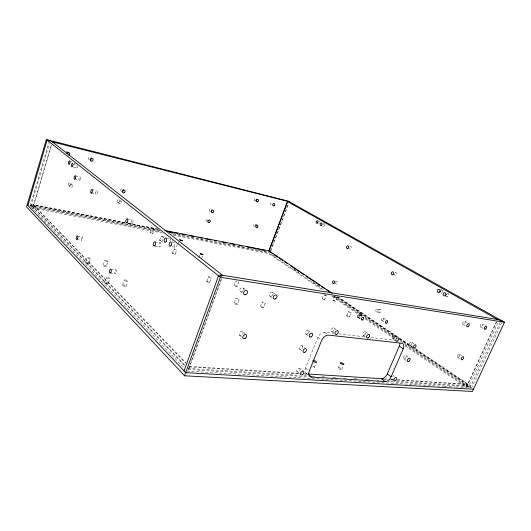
<?xml version="1.0" encoding="UTF-8"?>
<svg xmlns="http://www.w3.org/2000/svg" width="531" height="531" viewBox="0 0 531 531"><rect width="100%" height="100%" fill="white"/><g stroke="black" fill="none" stroke-linecap="round" stroke-linejoin="round"><path stroke-width="0.4" stroke-dasharray="2.65 1.99" d="M184.556 365.6L32.995 206.99L30.752 206.559L30.154 205.922L48.912 142.308M30.752 206.559L49.337 143.596M32.995 206.99L51.341 144.983M51.474 145.089L33.114 207.117L160.959 231.828M85.398 262.726L86.978 257.747M88.916 263.847A1.852 0.524 16.8 0 0 86.493 262.593A1.852 0.524 16.8 0 0 86.062 263.416A1.852 0.524 16.8 0 0 88.916 263.847L90.502 258.882A1.852 0.518 16.9 0 0 88.073 257.628A1.852 0.518 16.9 0 0 87.648 258.438A1.852 0.518 16.9 0 0 90.502 258.882M102.895 265.387L104.481 260.495M106.346 266.489A1.812 0.511 17.2 0 0 103.937 265.254A1.812 0.511 17.2 0 0 103.578 266.071A1.812 0.511 17.2 0 0 106.346 266.489L107.939 261.604A1.819 0.504 17.3 0 0 105.516 260.369A1.819 0.504 17.3 0 0 105.171 261.172A1.819 0.504 17.3 0 0 107.939 261.604M104.468 282.731L106.167 277.527M108.165 283.899A1.938 0.591 17.1 0 0 105.576 282.552A1.938 0.591 17.1 0 0 105.204 283.501A1.938 0.591 17.1 0 0 108.165 283.899L109.864 278.702A1.938 0.577 17.2 0 0 107.275 277.355A1.938 0.577 17.2 0 0 106.91 278.284A1.938 0.577 17.2 0 0 109.864 278.702M122.568 285.2L124.267 280.083M126.186 286.348L127.891 281.238M150.107 232.452L151.415 228.556L152.842 228.695L154.109 229.452L152.802 233.341L150.107 232.452L152.802 233.341M159.672 240.264L161.019 236.288L162.459 236.421L163.774 237.198L162.42 241.174M172.442 253.121L173.869 248.993M178.303 243.709L178.841 242.149M175.303 254.057L176.73 249.935M198.826 257.727L199.775 255.053M201.594 258.637L202.782 255.292M206.705 281.297L208.285 276.897M209.758 282.286L211.345 277.886M221.732 278.656L188.558 369.788L188.286 369.503L221.427 278.417M234.138 285.359L235.711 281.085M237.032 286.521A1.566 0.405 20.2 0 0 235.12 285.379A1.566 0.405 20.2 0 0 234.602 285.924A1.566 0.405 20.2 0 0 237.032 286.521L238.611 282.246A1.573 0.398 20.3 0 0 236.693 281.111A1.573 0.398 20.3 0 0 236.182 281.649A1.573 0.398 20.3 0 0 238.611 282.246M234.257 303.115L235.963 298.508M237.39 304.382A1.699 0.478 20.4 0 0 235.319 303.101A1.699 0.478 20.4 0 0 234.755 303.765A1.699 0.478 20.4 0 0 237.39 304.382L239.109 299.776A1.706 0.465 20.4 0 0 237.025 298.502A1.706 0.465 20.4 0 0 236.468 299.152A1.706 0.465 20.4 0 0 239.109 299.776M270.279 251.216L288.267 203.426M270.837 250.917L288.486 204.05M260.369 306.599L262.075 302.126M263.436 307.834A1.653 0.451 20.9 0 0 261.358 306.579A1.653 0.451 20.9 0 0 260.913 307.237A1.653 0.451 20.9 0 0 263.436 307.834L265.142 303.36A1.659 0.438 20.9 0 0 263.057 302.112A1.659 0.438 20.9 0 0 262.619 302.756A1.659 0.438 20.9 0 0 265.142 303.36M324.156 294.705L326.353 295.82L324.574 299.769L322.164 298.721L323.764 294.705M306.739 373.718A6.253 4.109 -51.4 0 1 305.504 368.162L317.896 337.404A6.306 4.202 -53.2 0 1 324.72 332.26L333.74 333.282M396.451 337.397L335.937 296.663L336.561 296.982L337.145 297.506L335.605 301.316L333.295 300.639L332.977 300.267L334.53 296.557M314.398 367.386L316.204 362.938M346.736 315.633L348.369 311.637M349.511 316.748L351.15 312.746M357.682 317.126L359.314 313.184M338.28 367.923L339.767 364.332M362.062 314.279L360.43 318.222A1.48 0.345 22.6 0 1 358.438 317.77A1.48 0.345 22.6 0 1 358.206 317.053A1.48 0.345 22.6 0 1 360.39 318.115M341.831 369.37L343.318 365.779M496.352 321.7L466.596 386.468L388.141 381.683M405.053 344.891L466.915 386.681L496.691 321.892M497.832 322.875L468.428 386.774L466.915 386.681M500.229 322.33L470.028 387.849L399.305 340.159M501.709 322.563L471.541 387.942L467.545 387.703M163.774 237.198L161.019 236.288M154.109 229.452L151.415 228.556M337.145 297.506L334.643 296.683M332.977 300.267L335.605 301.316M326.353 295.82L323.691 294.765M322.151 298.621L324.806 299.683M187.005 371.063L443.544 386.283M444.374 386.329L455.133 386.966M455.956 387.013L466.716 387.657M187.954 368.448L299.637 375.371M303.778 375.629L307.914 375.882M312.049 376.14L315.361 376.346M321.978 376.758L326.114 377.01M332.731 377.422L336.866 377.68M343.484 378.092L347.619 378.344M354.237 378.756L358.379 379.015M365.819 379.473L369.131 379.678M376.579 380.143L379.884 380.349M389.814 380.959L393.119 381.165M396.431 381.371L470.884 385.984L415.182 348.601M188.286 369.503L308.856 376.851M189.228 366.901L299.033 373.89M304.814 374.255L307.29 374.415M383.243 379.247L387.371 379.506M390.67 379.718L393.146 379.877M397.274 380.136L467.453 384.603L414.572 349.053M189.421 366.383L302.026 373.605M302.856 373.658L306.991 373.924M384.822 378.922L387.305 379.081M390.617 379.293L393.106 379.453M397.241 379.718L467.619 384.232L415.415 349.166M338.665 333.846L365.733 336.919M370.658 337.484L395.27 340.278M109.97 273.053L115.234 273.817M376.645 311.969L379.632 312.401M110.713 269.177L115.97 269.967A1.965 0.936 -81.1 0 1 116.203 273.093A1.965 0.936 -81.1 0 1 114.636 272.622A1.965 0.936 -81.1 0 1 115.97 269.967M377.222 309.049A1.487 1.122 -82.5 0 1 377.74 311.471A1.487 1.122 -82.5 0 1 375.848 311.007A1.487 1.122 -82.5 0 1 377.222 309.049L380.203 309.5A1.48 1.122 -82.6 0 1 380.72 311.909A1.48 1.122 -82.6 0 1 378.829 311.445A1.48 1.122 -82.6 0 1 380.203 309.5M76.71 239.501L81.668 240.357M77.387 235.963L82.338 236.833A1.792 0.783 -80 0 1 82.491 239.634A1.792 0.783 -80 0 1 81.177 239.308A1.792 0.783 -80 0 1 82.338 236.833M335.234 281.091L336.7 281.344A1.381 0.976 -80.3 0 1 337.132 283.561A1.381 0.976 -80.3 0 1 335.479 283.202A1.381 0.976 -80.3 0 1 336.7 281.344M154.786 246.145L159.479 246.981M172.303 246.749L175.482 247.327M445.675 296.159L447.162 296.431M154.806 241.791L160.289 242.793A2.131 1.102 -79.8 0 1 160.621 246.138A2.131 1.102 -79.8 0 1 158.756 245.727A2.131 1.102 -79.8 0 1 160.289 242.793M172.336 242.262L174.726 242.707M166.608 238.173L169.774 238.764M440.458 289.687L441.945 289.972A1.6 1.308 -79.2 0 0 441.268 290.052M32.238 207.999L163.01 233.155M173.564 235.187L268.6 253.466L322.815 290.172M29.623 205.205L159.585 230.461M179.08 234.251L180.706 234.563M240.808 246.245L243.244 246.716M30.154 205.922L160.05 231.098M173.046 233.613L208.769 240.536M209.579 240.696L232.312 245.103M233.122 245.262L246.112 247.778M246.922 247.937L249.358 248.408M250.174 248.561L256.665 249.822M257.482 249.982L259.918 250.453M260.728 250.612L263.164 251.083M263.973 251.236L268.036 252.026M269.695 252.756L268.281 252.484L324.64 290.563M173.179 234.184L268.454 252.597M126.411 222.794L131.675 223.823M124.865 222.516L30.685 204.11L185.1 365.461M128.11 223.153L156.526 228.702M124.964 222.748L33.758 204.939L185.969 362.812M128.217 223.378L158.351 229.266M124.858 223.08L33.652 205.298L185.784 363.323M128.11 223.71L158.245 229.584M127.168 218.852L132.425 219.9M91.213 193.178L96.171 194.253M91.896 189.58L96.854 190.669M74.599 179.206L79.411 180.288M75.249 175.774L80.062 176.869M73.497 167.139L76.676 167.889M322.297 225.881L323.737 226.219M74.141 163.754L75.727 164.132M69.561 160.973L72.714 161.736M169.867 236.083L170.517 236.341M482.367 323.877A1.772 0.982 -57.8 0 1 481.624 326.585A1.772 0.982 -57.8 0 1 480.223 325.622A1.772 0.982 -57.8 0 1 482.367 323.877L484.405 325.058M480.442 326.85L483.157 328.43M464.944 321.248A1.812 1.035 -57.6 0 1 464.213 324.029A1.812 1.035 -57.6 0 1 462.727 323.027A1.812 1.035 -57.6 0 1 464.944 321.248L466.981 322.45M254.694 200.479L256.778 201.72M462.979 324.295L465.694 325.901M255.484 224.062L257.542 225.376M459.448 354.23L462.089 355.916M457.53 357.197L460.158 358.89M383.375 317.996L387.384 320.631M381.762 320.518L385.765 323.167M411.651 342.203L415.62 344.838M338.154 296.915L398.675 337.53M399.365 337.988L412.428 346.756M337.099 296.563L396.863 336.707M399.611 338.552L411.976 346.856M409.607 345.382L413.563 348.044M394.354 335.247L398.323 337.908M336.973 296.882L396.717 337.046M399.465 338.897L413.888 348.588M399.412 339.389L473.466 389.236M272.967 254.96L276.399 257.276M293.563 268.852L299.059 272.556M313.476 282.28L319.655 286.448M334.079 296.172L395.874 337.842M332.891 296.132L362.441 316.098M365.189 317.956L395.429 338.386M359.414 314.651L363.39 317.346M331.742 296.218L361.936 316.662M365.368 318.985L394.878 338.964M405.173 345.933L466.941 387.749M392.263 338.512L396.219 341.201M357.755 317.246L361.724 319.954M405.817 355.624L409.733 358.325M365.228 331.749L368.507 334.039M403.786 358.79L407.689 361.511M363.065 335.141L366.987 337.908M333.88 327.992L337.769 330.82M393.053 375.251L394.327 376.187M331.649 331.517L334.875 333.886M391.652 378.882L394.201 380.773M272.536 292.216L275.078 294.108M324.72 332.26L327.926 334.649M270.106 296.072L272.011 297.506M317.896 337.404L321.72 340.318M308.219 330.455L312.036 333.368M305.637 333.826L309.434 336.767M243.377 288.041L245.242 289.488M240.151 291.466L242.003 292.933M119.482 199.955A1.454 1.281 -48.9 0 1 118.725 202.304A1.454 1.281 -48.9 0 1 117.172 200.711A1.454 1.281 -48.9 0 1 119.482 199.955L121.227 201.349A1.46 1.288 -48.9 0 1 120.464 203.705A1.46 1.288 -48.9 0 1 118.911 202.105A1.46 1.288 -48.9 0 1 121.227 201.349M302.438 345.94A2.137 1.44 -51.9 0 1 301.123 349.219A2.137 1.44 -51.9 0 1 299.431 347.354A2.137 1.44 -51.9 0 1 302.438 345.94L304.94 347.938M117.437 202.026L119.176 203.426M299.564 349.073L303.301 352.099M305.504 368.162L309.208 371.242M305.863 373.101L307.097 374.129M299.842 368.494A2.111 1.401 -50.8 0 1 298.548 371.707A2.111 1.401 -50.8 0 1 296.875 369.941A2.111 1.401 -50.8 0 1 299.842 368.494L303.526 371.594M297.002 371.607L300.679 374.727M70.683 183.348L72.289 184.728M242.707 331.782A2.297 1.659 -49.5 0 1 241.359 335.326A2.297 1.659 -49.5 0 1 239.342 333.269A2.297 1.659 -49.5 0 1 242.707 331.782L245.116 333.866M68.519 185.511L70.112 186.905M239.574 335.141L241.373 336.714M31.289 207.123L183.587 367.459M319.31 223.704A1.327 0.896 -76 0 1 319.045 222.854M319.33 221.878A1.327 0.896 -76 0 1 319.987 221.347M324.474 223.67A1.341 0.909 -76 0 1 324.653 225.668A1.341 0.909 -76 0 1 323.173 225.748M323.187 224.454A1.341 0.909 -76 0 1 324.003 223.611M442.27 290.092A1.6 1.308 -79.2 0 1 442.323 292.833M442.011 293.026A1.6 1.308 -79.2 0 1 440.723 292.767M447.102 293.344A1.613 1.334 -79.5 0 1 448.682 294.035A1.613 1.334 -79.5 0 1 448.277 296.072A1.613 1.334 -79.5 0 1 446.558 296.086M349.743 246.968A1.401 1.002 -77 0 1 351.303 246.849A1.401 1.002 -77 0 1 350.891 248.953A1.401 1.002 -77 0 1 349.471 248.342M394.891 272.675A1.5 1.148 -78.3 0 1 396.577 273.2A1.5 1.148 -78.3 0 1 395.701 275.29A1.5 1.148 -78.3 0 1 394.321 274.036M120.749 190.861A1.46 1.294 -50.9 0 1 122.993 189.063M210.455 211.338A1.341 1.089 -56.6 0 1 209.579 209.665A1.341 1.089 -56.6 0 1 211.517 209.114M206.957 221.248A1.334 1.082 -55.4 0 1 206.081 219.602A1.334 1.082 -55.4 0 1 208.019 219.037M271.414 204.594A1.274 0.976 -60 0 1 270.691 202.995A1.274 0.976 -60 0 1 272.456 202.484M255.497 200.545A1.301 1.016 -59.8 0 1 254.329 199.961A1.301 1.016 -59.8 0 1 254.893 198.408A1.301 1.016 -59.8 0 1 256.261 198.455M254.926 226.272A1.274 0.982 -57.5 0 1 253.752 225.642A1.274 0.982 -57.5 0 1 254.508 224.102A1.274 0.982 -57.5 0 1 255.809 224.467M88.889 159.499A1.527 1.407 -51.2 0 1 88.989 157.408A1.527 1.407 -51.2 0 1 91.047 157.349M65.904 151.348A1.56 1.467 -46.3 0 1 67.417 151.308M242.966 291.054A2.363 1.766 -52 0 1 239.786 290.749A2.363 1.766 -52 0 1 242.222 287.596A2.363 1.766 -52 0 1 243.337 290.57M392.635 376.446A1.885 1.128 -53.9 0 1 392.409 376.871M74.738 163.402A1.706 0.704 -77.8 0 1 74.426 164.67M74.048 165.26A1.706 0.704 -77.8 0 1 73.656 165.46M77.772 165.811A1.719 0.71 -77.9 0 1 76.583 167.869A1.719 0.71 -77.9 0 1 76.537 165.314M172.124 240.337A2.177 1.148 -79.5 0 1 172.071 241.439M169.82 240.968A2.177 1.148 -79.5 0 1 170.736 239.235M177.108 244.293A2.204 1.175 -79.7 0 1 176.013 247.227A2.204 1.175 -79.7 0 1 174.679 245.674A2.204 1.175 -79.7 0 1 176.007 243.012M312.752 366.045A1.971 0.624 22.9 0 1 314.359 367.465A1.971 0.624 22.9 0 1 311.923 367.027M69.541 185.89A1.533 1.407 -41.4 0 0 70.908 183.64A1.533 1.407 -41.4 0 0 68.346 183.759A1.533 1.407 -41.4 0 0 69.541 185.89M71.141 187.284A1.54 1.414 -41.7 0 0 72.515 185.02A1.54 1.414 -41.7 0 0 69.946 185.146A1.54 1.414 -41.7 0 0 71.141 187.284M382.572 320.492A1.5 0.949 -56 0 0 383.561 318.162A1.5 0.949 -56 0 0 381.57 319.118A1.5 0.949 -56 0 0 382.572 320.492M358.617 317.219A1.54 1.002 -55.5 0 0 359.606 314.823A1.54 1.002 -55.5 0 0 357.522 315.799A1.54 1.002 -55.5 0 0 358.617 317.219M410.602 345.323A1.892 1.135 -55.7 0 0 411.87 342.402A1.892 1.135 -55.7 0 0 409.414 343.657A1.892 1.135 -55.7 0 0 410.602 345.323M404.781 358.71A1.885 1.128 -55 0 0 406.042 355.816A1.885 1.128 -55 0 0 403.58 357.091A1.885 1.128 -55 0 0 404.781 358.71M307.19 334.006A2.144 1.46 -52.9 0 0 308.524 330.687A2.144 1.46 -52.9 0 0 305.511 332.081A2.144 1.46 -52.9 0 0 307.19 334.006M271.5 296.066A2.283 1.659 -53.3 0 0 272.874 292.481A2.283 1.659 -53.3 0 0 269.582 293.882A2.283 1.659 -53.3 0 0 271.5 296.066M458.406 357.124A1.766 0.989 -56.3 0 0 459.634 354.416A1.766 0.989 -56.3 0 0 457.423 355.604A1.766 0.989 -56.3 0 0 458.406 357.124M393.298 338.453A1.945 1.195 -55.5 0 0 394.586 335.453A1.945 1.195 -55.5 0 0 392.031 336.727A1.945 1.195 -55.5 0 0 393.298 338.453M364.18 335.088A2.011 1.288 -54.8 0 0 365.481 331.968A2.011 1.288 -54.8 0 0 362.773 333.282A2.011 1.288 -54.8 0 0 364.18 335.088M332.844 331.463A2.091 1.387 -54 0 0 334.165 328.224A2.091 1.387 -54 0 0 331.284 329.578A2.091 1.387 -54 0 0 332.844 331.463M80.022 179.843A1.739 0.73 -78.2 0 0 80.234 176.949A1.739 0.73 -78.2 0 0 78.946 178.954A1.739 0.73 -78.2 0 0 80.022 179.843M132.465 223.372A1.998 0.969 -79.1 0 0 132.664 220.013A1.998 0.969 -79.1 0 0 131.038 222.204A1.998 0.969 -79.1 0 0 132.465 223.372M96.841 193.802A1.825 0.803 -78.4 0 0 97.047 190.755A1.825 0.803 -78.4 0 0 95.653 192.826A1.825 0.803 -78.4 0 0 96.841 193.802M359.686 313.595A1.48 0.339 22.6 0 0 362.003 314.352A1.48 0.339 22.6 0 0 360.37 313.257A1.48 0.339 22.6 0 0 359.686 313.595M347.095 316.051A1.5 0.358 22.5 0 0 349.444 316.821A1.5 0.358 22.5 0 0 347.825 315.699A1.5 0.358 22.5 0 0 347.095 316.051M160.03 240.636A1.447 0.339 18.7 0 0 162.353 241.247A1.447 0.339 18.7 0 0 160.747 240.277A1.447 0.339 18.7 0 0 160.03 240.636M172.834 253.526A1.507 0.365 18.9 0 0 175.243 254.137A1.507 0.365 18.9 0 0 173.537 253.108A1.507 0.365 18.9 0 0 172.834 253.526M207.17 281.769A1.613 0.425 19.7 0 0 209.712 282.392A1.613 0.425 19.7 0 0 207.807 281.218A1.613 0.425 19.7 0 0 207.17 281.769M338.725 368.554A1.918 0.584 23.4 0 0 341.745 369.496A1.918 0.584 23.4 0 0 339.694 367.89A1.918 0.584 23.4 0 0 338.725 368.554M122.98 285.751A1.898 0.571 17.6 0 0 126.079 286.468A1.898 0.571 17.6 0 0 124.068 285.094A1.898 0.571 17.6 0 0 122.98 285.751M348.734 312.049A1.5 0.352 22.4 0 0 351.091 312.819A1.5 0.352 22.4 0 0 349.464 311.71A1.5 0.352 22.4 0 0 348.734 312.049M174.261 249.391A1.507 0.358 19 0 0 176.67 250.015A1.507 0.358 19 0 0 174.958 248.993A1.507 0.358 19 0 0 174.261 249.391M208.756 277.361A1.62 0.418 19.7 0 0 211.298 277.992A1.62 0.418 19.7 0 0 209.387 276.824A1.62 0.418 19.7 0 0 208.756 277.361M124.679 280.633A1.898 0.558 17.7 0 0 127.785 281.357A1.898 0.558 17.7 0 0 125.767 279.996A1.898 0.558 17.7 0 0 124.679 280.633"/><path stroke-width="0.8" d="M46.35 139.534L26.55 206.911L184.569 375.789L472.431 391.466L504.45 322.204L288.28 201.143L46.35 139.534L220.372 277.262L504.45 322.204M27.904 205.49L47.12 140.144L49.376 140.715L52.284 141.804L222.867 275.543L219.947 275.071L221.473 276.273L218.533 275.808L184.051 370.884M184.569 375.789L220.372 277.262M268.859 250.937L287.437 201.528L497.733 319.629L502.399 321.056M287.616 201.627L268.985 251.176L273.107 253.944M385.148 381.557L311.531 377.076A6.292 4.109 -51.4 0 1 309.208 371.242L321.72 340.318A6.345 4.202 -53.2 0 1 328.57 335.127L401.682 343.232A5.808 3.518 -55.2 0 1 403.228 348.794L391.128 376.764A5.748 3.451 -53.8 0 1 385.148 381.557L381.338 378.696A5.715 3.458 -53.8 0 0 387.291 373.93L399.292 346.099A5.768 3.525 -55.2 0 0 399.889 343.491M473.466 389.236L185.711 372.643L27.187 204.734M307.841 373.983L383.17 378.815M222.562 275.304L497.394 319.436M164.862 230.534L269.091 250.891L332.293 293.338M168.015 231.489L172.084 232.286M173.71 232.605L177.785 233.394M181.854 234.191L185.93 234.981M189.998 235.777L194.074 236.567M198.143 237.364L202.211 238.16M206.287 238.95L210.356 239.746M214.431 240.536L216.057 240.855M222.569 242.123L226.644 242.919M230.713 243.716L234.788 244.506M238.857 245.302L240.483 245.621M247.001 246.888L251.07 247.678M252.703 247.997L259.214 249.271M260.847 249.583L264.916 250.38M52.416 141.91L289.355 201.74M274.481 254.867L277.912 257.177M279.286 258.099L282.724 260.409M284.782 261.79L287.53 263.641M290.278 265.487L299.205 271.487M300.579 272.41L304.011 274.719M306.068 276.107L314.996 282.107M316.37 283.03L319.801 285.339M321.866 286.727L324.614 288.572M325.988 289.495L330.103 292.262M399.292 346.099L403.228 348.794M387.291 373.93L391.128 376.764M309.075 375.012L311.531 377.076M440.318 291.692A1.6 1.308 -79.2 0 1 440.478 290.882M446.14 294.997A1.613 1.334 -79.5 0 1 446.305 294.181M123.305 189.673A1.46 1.294 -50.9 0 1 121.878 191.499M211.756 209.984A1.341 1.089 -56.6 0 1 211.677 210.316M211.53 210.628A1.341 1.089 -56.6 0 1 211.053 211.119M208.179 220.226A1.334 1.082 -55.4 0 1 207.82 220.81M256.453 199.298A1.301 1.016 -59.8 0 1 256.227 199.928M255.789 225.363A1.274 0.982 -57.5 0 1 255.65 225.655M91.392 157.999A1.527 1.407 -51.2 0 1 89.898 159.904M68.087 152.218A1.56 1.467 -46.3 0 1 67.324 153.937M66.78 153.552A1.566 1.474 -46.5 0 1 69.196 152.676A1.566 1.474 -46.5 0 1 68.937 155.205M312.958 360.576A1.978 0.611 22.8 0 1 315.746 361.312A1.978 0.611 22.8 0 1 315.839 362.394A1.978 0.611 22.8 0 1 312.998 361.093M182.345 240.702L179.651 239.813L182.345 240.702M172.449 233.009L169.814 232.133L172.449 233.009M445.476 295.329A1.62 1.334 -79.5 0 0 444.819 292.714A1.62 1.334 -79.5 0 0 443.219 294.871A1.62 1.334 -79.5 0 0 445.476 295.329M439.615 291.997A1.606 1.308 -79.2 0 0 438.971 289.408A1.606 1.308 -79.2 0 0 437.391 291.552A1.606 1.308 -79.2 0 0 439.615 291.997M321.574 225.244A1.341 0.909 -76.1 0 0 321.6 222.987A1.341 0.909 -76.1 0 0 320.173 224.447A1.341 0.909 -76.1 0 0 321.574 225.244M317.558 222.954A1.334 0.896 -76 0 0 317.584 220.717A1.334 0.896 -76 0 0 316.177 222.17A1.334 0.896 -76 0 0 317.558 222.954M348.051 248.249A1.407 0.996 -77.1 0 0 348.057 245.873A1.407 0.996 -77.1 0 0 346.517 247.36A1.407 0.996 -77.1 0 0 348.051 248.249M334.198 283.056A1.387 0.976 -80.3 0 0 333.767 280.833A1.387 0.976 -80.3 0 0 332.545 282.691A1.387 0.976 -80.3 0 0 334.198 283.056M393.113 274.474A1.507 1.148 -78.3 0 0 393.093 271.912A1.507 1.148 -78.3 0 0 391.354 273.458A1.507 1.148 -78.3 0 0 393.113 274.474M209.214 222.542A1.341 1.082 -55.4 0 0 209.977 220.392A1.341 1.082 -55.4 0 0 207.966 221.115A1.341 1.082 -55.4 0 0 209.214 222.542M212.732 212.599A1.347 1.089 -56.6 0 0 213.495 210.435A1.347 1.089 -56.6 0 0 211.491 211.146A1.347 1.089 -56.6 0 0 212.732 212.599M123.995 192.786A1.467 1.294 -50.9 0 0 124.765 190.417A1.467 1.294 -50.9 0 0 122.442 191.167A1.467 1.294 -50.9 0 0 123.995 192.786M274.076 205.63A1.281 0.982 -60 0 0 274.388 203.532A1.281 0.982 -60 0 0 272.662 204.694A1.281 0.982 -60 0 0 274.076 205.63M257.86 201.641A1.301 1.016 -59.8 0 0 258.152 199.503A1.301 1.016 -59.8 0 0 256.387 200.685A1.301 1.016 -59.8 0 0 257.86 201.641M256.977 227.593A1.281 0.982 -57.5 0 0 257.734 225.542A1.281 0.982 -57.5 0 0 255.876 226.246A1.281 0.982 -57.5 0 0 256.977 227.593M91.963 161.112A1.533 1.414 -51.2 0 0 92.739 158.61A1.533 1.414 -51.2 0 0 90.27 159.34A1.533 1.414 -51.2 0 0 91.963 161.112M386.575 323.133A1.507 0.949 -56 0 0 387.57 320.797A1.507 0.949 -56 0 0 385.572 321.759A1.507 0.949 -56 0 0 386.575 323.133M362.587 319.927A1.553 1.002 -55.5 0 0 363.589 317.518A1.553 1.002 -55.5 0 0 361.498 318.5A1.553 1.002 -55.5 0 0 362.587 319.927M414.558 347.971A1.905 1.135 -55.7 0 0 415.839 345.044A1.905 1.135 -55.7 0 0 413.37 346.305A1.905 1.135 -55.7 0 0 414.558 347.971M408.684 361.432A1.892 1.128 -55 0 0 409.959 358.525A1.892 1.128 -55 0 0 407.489 359.806A1.892 1.128 -55 0 0 408.684 361.432M311 336.939A2.157 1.46 -52.9 0 0 312.341 333.601A2.157 1.46 -52.9 0 0 309.321 335.008A2.157 1.46 -52.9 0 0 311 336.939M304.867 352.239A2.151 1.447 -51.9 0 0 306.195 348.933A2.151 1.447 -51.9 0 0 303.181 350.367A2.151 1.447 -51.9 0 0 304.867 352.239M275.304 298.926A2.303 1.659 -53.3 0 0 276.691 295.322A2.303 1.659 -53.3 0 0 273.392 296.736A2.303 1.659 -53.3 0 0 275.304 298.926M244.97 338.466A2.316 1.659 -49.6 0 0 246.324 334.902A2.316 1.659 -49.6 0 0 242.946 336.415A2.316 1.659 -49.6 0 0 244.97 338.466M245.714 294.665A2.376 1.772 -52 0 0 247.107 290.942A2.376 1.772 -52 0 0 243.629 292.389A2.376 1.772 -52 0 0 245.714 294.665M485.686 328.954A1.779 0.982 -57.8 0 0 486.442 326.233A1.779 0.982 -57.8 0 0 484.292 327.992A1.779 0.982 -57.8 0 0 485.686 328.954M462.355 359.66A1.779 0.989 -56.3 0 0 463.59 356.938A1.779 0.989 -56.3 0 0 461.373 358.14A1.779 0.989 -56.3 0 0 462.355 359.66M468.282 326.446A1.819 1.029 -57.6 0 0 469.026 323.651A1.819 1.029 -57.6 0 0 466.795 325.443A1.819 1.029 -57.6 0 0 468.282 326.446M397.261 341.134A1.951 1.195 -55.5 0 0 398.555 338.121A1.951 1.195 -55.5 0 0 395.987 339.402A1.951 1.195 -55.5 0 0 397.261 341.134M368.102 337.849A2.024 1.288 -54.8 0 0 369.417 334.716A2.024 1.288 -54.8 0 0 366.695 336.037A2.024 1.288 -54.8 0 0 368.102 337.849M336.714 334.304A2.104 1.387 -54 0 0 338.048 331.045A2.104 1.387 -54 0 0 335.161 332.413A2.104 1.387 -54 0 0 336.714 334.304M302.225 374.826A2.124 1.401 -50.8 0 0 303.526 371.594A2.124 1.401 -50.8 0 0 300.553 373.054A2.124 1.401 -50.8 0 0 302.225 374.826M395.217 380.667A1.892 1.122 -53.9 0 0 396.471 377.78A1.892 1.122 -53.9 0 0 393.982 379.101A1.892 1.122 -53.9 0 0 395.217 380.667M155.138 245.156A2.144 1.095 -79.8 0 0 154.806 241.791A2.144 1.095 -79.8 0 0 153.28 244.745A2.144 1.095 -79.8 0 0 155.138 245.156M75.21 178.755A1.752 0.723 -78.2 0 0 75.429 175.847A1.752 0.723 -78.2 0 0 74.141 177.865A1.752 0.723 -78.2 0 0 75.21 178.755M171.115 245.441A2.217 1.168 -79.7 0 0 170.75 241.97A2.217 1.168 -79.7 0 0 169.137 245.023A2.217 1.168 -79.7 0 0 171.115 245.441M166.176 241.452A2.19 1.142 -79.5 0 0 165.818 238.021A2.19 1.142 -79.5 0 0 164.232 241.047A2.19 1.142 -79.5 0 0 166.176 241.452M72.515 166.303A1.732 0.71 -77.9 0 0 72.727 163.442A1.732 0.71 -77.9 0 0 71.466 165.466A1.732 0.71 -77.9 0 0 72.515 166.303M69.515 163.873A1.712 0.697 -77.9 0 0 69.734 161.046A1.712 0.697 -77.9 0 0 68.486 163.05A1.712 0.697 -77.9 0 0 69.515 163.873M127.194 222.336A2.005 0.962 -79.1 0 0 127.4 218.964A2.005 0.962 -79.1 0 0 125.781 221.168A2.005 0.962 -79.1 0 0 127.194 222.336M110.933 272.323A1.978 0.929 -81 0 0 110.713 269.177A1.978 0.929 -81 0 0 109.386 271.845A1.978 0.929 -81 0 0 110.933 272.323M77.533 238.777A1.805 0.777 -80 0 0 77.387 235.963A1.805 0.777 -80 0 0 76.232 238.459A1.805 0.777 -80 0 0 77.533 238.777M91.87 192.72A1.832 0.796 -78.5 0 0 92.089 189.667A1.832 0.796 -78.5 0 0 90.701 191.751A1.832 0.796 -78.5 0 0 91.87 192.72M200.665 254.103A1.467 0.339 19.5 0 0 202.975 254.707A1.467 0.339 19.5 0 0 201.262 253.699A1.467 0.339 19.5 0 0 200.665 254.103M340.809 363.516A1.925 0.571 23.3 0 0 343.829 364.465A1.925 0.571 23.3 0 0 341.772 362.872A1.925 0.571 23.3 0 0 340.809 363.516"/></g></svg>
